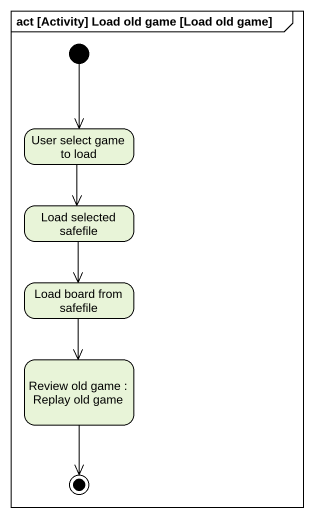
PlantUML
@startuml
mainframe act [Activity] Load old game [Load old game]
hide empty description
state "User select game to load" as User_select_game_to_load
state "Load selected safefile" as Load_selected_safefile
state "Load board from safefile" as Load_board_from_safefile
state "Review old game : Replay old game" as Review_old_game
[*] --> User_select_game_to_load
User_select_game_to_load --> Load_selected_safefile
Load_selected_safefile --> Load_board_from_safefile
Load_board_from_safefile --> Review_old_game
Review_old_game --> [*]
@enduml
